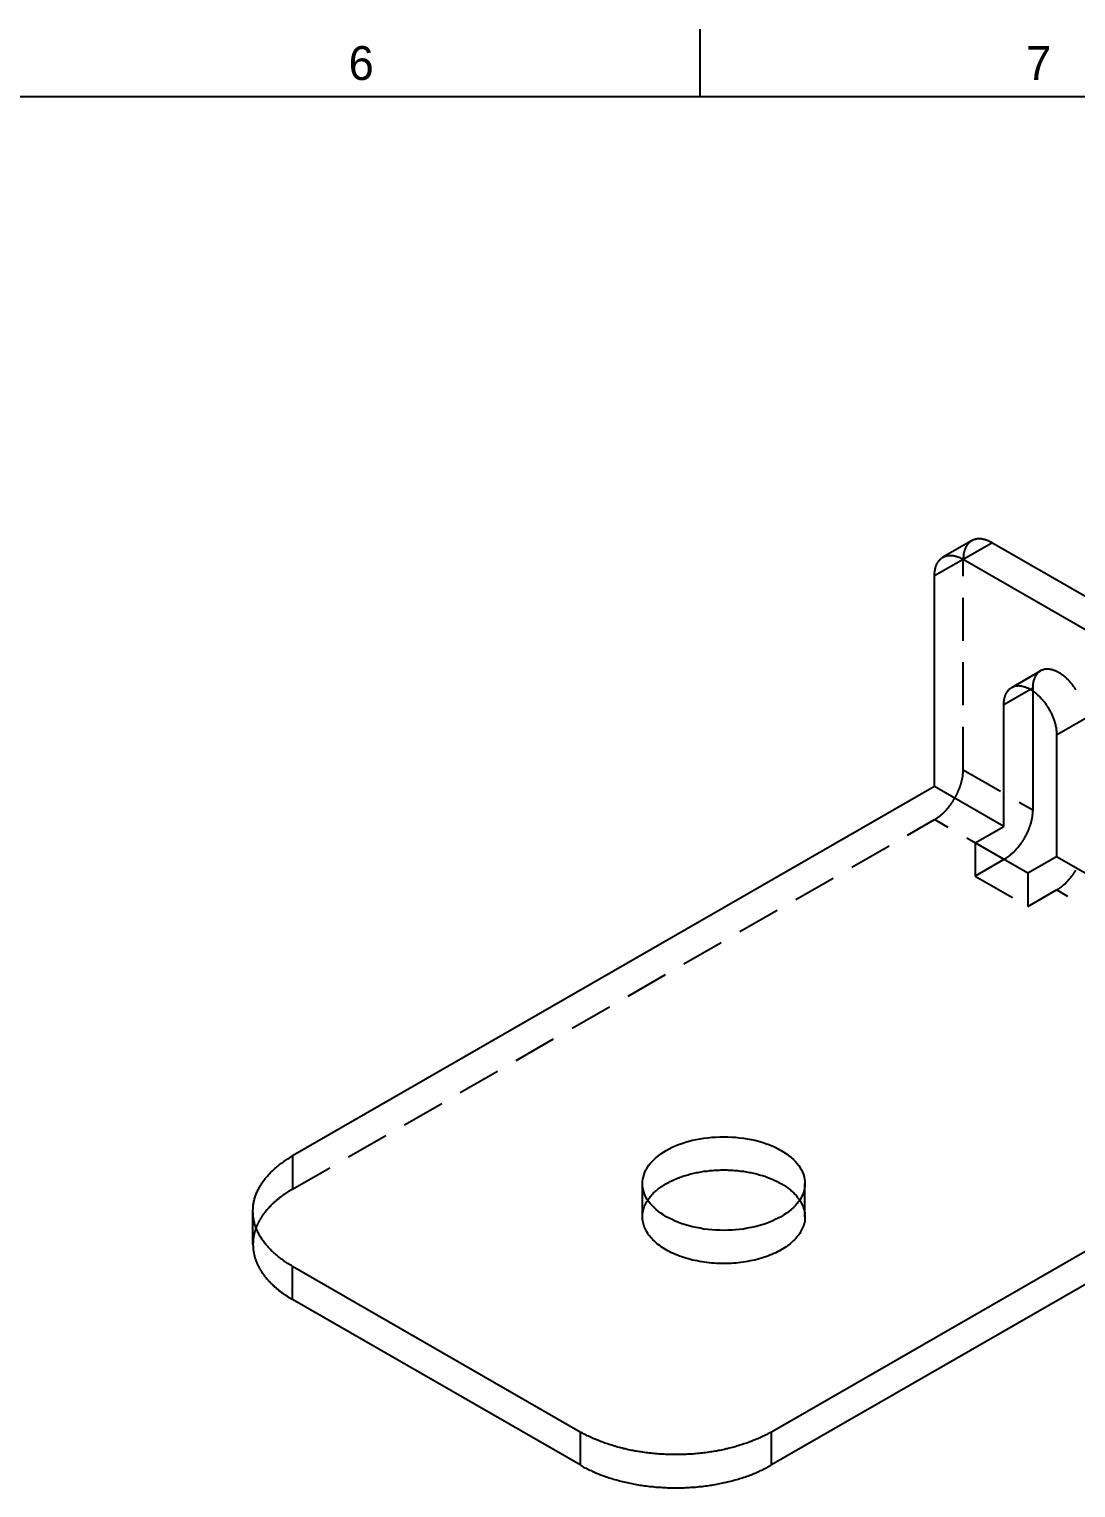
# Model space of a CAD drawing. Extents: x 0 to 420, y 0 to 297.
# Drawn here: x 265.5 to 342.8, y 184.3 to 292 of the extents above; entities that cross this region are included whole.
import ezdxf
from ezdxf.enums import TextEntityAlignment as Align

# ---------------------------------------------------------------- set-up
doc = ezdxf.new("R2010")
doc.units = 0
doc.linetypes.add('HIDDEN2', pattern=[4.7625, 3.175, -1.5875])
doc.layers.get('0').update_dxf_attribs({"linetype": 'CONTINUOUS'})
for name, color, linetype in [('BORDER', 7, 'CONTINUOUS'), ('TITLEBLOCK', 7, 'CONTINUOUS'), ('可視', 7, 'CONTINUOUS'), ('狭い可視', 7, 'CONTINUOUS'), ('狭い隠線', 7, 'HIDDEN2'), ('隠線処理', 7, 'HIDDEN2')]:
    doc.layers.add(name, color=color, linetype=linetype)
doc.styles.add('FUSIONTITLE', font='txt')

# ---------------------------------------------------------------- blocks, each defined once
blk = doc.blocks.new('CUSTOMOBJECTSINVIEWPORT9_0')
at = {"layer": '可視', "extrusion": (-0.707107, -0.407196, 0.578093)}
for p, q in [((335.07, 254.24), (332.95, 253.02)), ((367.68, 236.17), (336.57, 254.09)), ((334.45, 252.87), (365.56, 234.95)), ((332.33, 236.1), (332.33, 251.64)), ((339.58, 243.16), (339.58, 234.37)), ((337.46, 233.15), (337.46, 242.14)), ((341.34, 239.91), (341.34, 230.91)), ((332.33, 236.1), (284.95, 208.82)), ((337.46, 233.15), (332.33, 236.1)), ((335.33, 231.93), (337.46, 233.15)), ((339.22, 229.69), (335.33, 231.93)), ((341.34, 230.91), (339.22, 229.69)), ((358.67, 220.94), (341.34, 230.91)), ((320.31, 188.46), (367.68, 215.74)), ((367.68, 213.29), (320.31, 186.01)), ((282.02, 202.3), (282.02, 204.75)), ((284.95, 200.68), (306.17, 188.46)), ((306.17, 186.01), (284.95, 198.22))]:
    blk.add_line(p, q, dxfattribs=at)
at = {"layer": '可視'}
for points in [[(336.57, 254.09, 0), (336.56, 254.1, 0), (336.55, 254.1, 0), (336.53, 254.11, 0), (336.52, 254.12, 0), (336.51, 254.13, 0), (336.49, 254.13, 0), (336.48, 254.14, 0), (336.47, 254.15, 0), (336.45, 254.15, 0), (336.44, 254.16, 0), (336.43, 254.17, 0), (336.42, 254.17, 0), (336.4, 254.18, 0), (336.39, 254.19, 0), (336.38, 254.19, 0), (336.36, 254.2, 0), (336.35, 254.2, 0), (336.34, 254.21, 0), (336.32, 254.22, 0), (336.31, 254.22, 0), (336.3, 254.23, 0), (336.29, 254.23, 0), (336.27, 254.24, 0), (336.26, 254.24, 0), (336.25, 254.25, 0), (336.24, 254.25, 0), (336.22, 254.26, 0), (336.21, 254.26, 0), (336.2, 254.27, 0), (336.18, 254.27, 0), (336.17, 254.28, 0), (336.16, 254.28, 0), (336.15, 254.28, 0), (336.13, 254.29, 0), (336.12, 254.29, 0), (336.11, 254.3, 0), (336.1, 254.3, 0), (336.08, 254.31, 0), (336.07, 254.31, 0), (336.06, 254.31, 0), (336.05, 254.32, 0), (336.03, 254.32, 0), (336.02, 254.32, 0), (336.01, 254.33, 0), (336, 254.33, 0), (335.98, 254.33, 0), (335.97, 254.34, 0), (335.96, 254.34, 0), (335.94, 254.34, 0), (335.93, 254.34, 0), (335.92, 254.35, 0), (335.91, 254.35, 0), (335.89, 254.35, 0), (335.88, 254.35, 0), (335.87, 254.36, 0), (335.86, 254.36, 0), (335.85, 254.36, 0), (335.83, 254.36, 0), (335.82, 254.36, 0), (335.81, 254.37, 0), (335.8, 254.37, 0), (335.79, 254.37, 0), (335.77, 254.37, 0), (335.76, 254.37, 0), (335.75, 254.37, 0), (335.74, 254.37, 0), (335.73, 254.37, 0), (335.71, 254.37, 0), (335.7, 254.38, 0), (335.69, 254.38, 0), (335.68, 254.38, 0), (335.67, 254.38, 0), (335.65, 254.38, 0), (335.64, 254.38, 0), (335.63, 254.38, 0), (335.62, 254.38, 0), (335.61, 254.38, 0), (335.6, 254.38, 0), (335.58, 254.38, 0), (335.57, 254.38, 0), (335.56, 254.38, 0), (335.55, 254.38, 0), (335.54, 254.37, 0), (335.53, 254.37, 0), (335.52, 254.37, 0), (335.51, 254.37, 0), (335.5, 254.37, 0), (335.48, 254.37, 0), (335.47, 254.37, 0), (335.46, 254.37, 0), (335.45, 254.37, 0), (335.44, 254.36, 0), (335.43, 254.36, 0), (335.42, 254.36, 0), (335.41, 254.36, 0), (335.4, 254.36, 0), (335.38, 254.35, 0), (335.37, 254.35, 0), (335.36, 254.35, 0), (335.35, 254.35, 0), (335.34, 254.34, 0), (335.33, 254.34, 0), (335.32, 254.34, 0), (335.31, 254.34, 0), (335.3, 254.33, 0), (335.29, 254.33, 0), (335.28, 254.33, 0), (335.27, 254.32, 0), (335.26, 254.32, 0), (335.25, 254.32, 0), (335.24, 254.31, 0), (335.23, 254.31, 0), (335.22, 254.31, 0), (335.21, 254.3, 0), (335.2, 254.3, 0), (335.19, 254.29, 0), (335.18, 254.29, 0), (335.17, 254.28, 0), (335.16, 254.28, 0), (335.15, 254.28, 0), (335.14, 254.27, 0), (335.13, 254.27, 0), (335.12, 254.26, 0), (335.11, 254.26, 0), (335.1, 254.25, 0), (335.09, 254.25, 0), (335.08, 254.24, 0), (335.07, 254.24, 0)], [(332.33, 251.64, 0), (332.33, 251.67, 0), (332.33, 251.7, 0), (332.33, 251.73, 0), (332.33, 251.76, 0), (332.33, 251.78, 0), (332.33, 251.81, 0), (332.34, 251.84, 0), (332.34, 251.87, 0), (332.34, 251.9, 0), (332.35, 251.93, 0), (332.35, 251.96, 0), (332.35, 251.98, 0), (332.36, 252.01, 0), (332.36, 252.04, 0), (332.37, 252.06, 0), (332.37, 252.09, 0), (332.38, 252.12, 0), (332.38, 252.15, 0), (332.39, 252.17, 0), (332.39, 252.2, 0), (332.4, 252.22, 0), (332.41, 252.25, 0), (332.41, 252.27, 0), (332.42, 252.3, 0), (332.43, 252.32, 0), (332.44, 252.34, 0), (332.44, 252.37, 0), (332.45, 252.39, 0), (332.46, 252.41, 0), (332.47, 252.44, 0), (332.48, 252.46, 0), (332.49, 252.48, 0), (332.5, 252.5, 0), (332.51, 252.53, 0), (332.52, 252.55, 0), (332.53, 252.57, 0), (332.54, 252.59, 0), (332.56, 252.61, 0), (332.57, 252.63, 0), (332.58, 252.65, 0), (332.59, 252.67, 0), (332.61, 252.69, 0), (332.62, 252.71, 0), (332.63, 252.72, 0), (332.64, 252.74, 0), (332.66, 252.76, 0), (332.67, 252.78, 0), (332.69, 252.79, 0), (332.7, 252.81, 0), (332.72, 252.83, 0), (332.73, 252.84, 0), (332.75, 252.86, 0), (332.76, 252.87, 0), (332.78, 252.89, 0), (332.79, 252.9, 0), (332.81, 252.92, 0), (332.83, 252.93, 0), (332.84, 252.94, 0), (332.86, 252.96, 0), (332.88, 252.97, 0), (332.9, 252.98, 0), (332.91, 252.99, 0), (332.93, 253, 0), (332.95, 253.01, 0), (332.97, 253.02, 0), (332.99, 253.03, 0), (333.01, 253.04, 0), (333.03, 253.05, 0), (333.05, 253.06, 0), (333.06, 253.07, 0), (333.08, 253.08, 0), (333.11, 253.09, 0), (333.12, 253.09, 0), (333.14, 253.1, 0), (333.17, 253.11, 0), (333.19, 253.11, 0), (333.21, 253.12, 0), (333.23, 253.12, 0), (333.25, 253.13, 0), (333.27, 253.13, 0), (333.29, 253.14, 0), (333.31, 253.14, 0), (333.34, 253.14, 0), (333.36, 253.15, 0), (333.38, 253.15, 0), (333.4, 253.15, 0), (333.43, 253.15, 0), (333.45, 253.15, 0), (333.47, 253.16, 0), (333.5, 253.16, 0), (333.52, 253.16, 0), (333.54, 253.16, 0), (333.57, 253.15, 0), (333.59, 253.15, 0), (333.61, 253.15, 0), (333.64, 253.15, 0), (333.66, 253.15, 0), (333.69, 253.14, 0), (333.71, 253.14, 0), (333.74, 253.14, 0), (333.76, 253.13, 0), (333.79, 253.13, 0), (333.81, 253.12, 0), (333.83, 253.12, 0), (333.86, 253.11, 0), (333.88, 253.1, 0), (333.91, 253.1, 0), (333.94, 253.09, 0), (333.96, 253.08, 0), (333.99, 253.08, 0), (334.01, 253.07, 0), (334.04, 253.06, 0), (334.06, 253.05, 0), (334.09, 253.04, 0), (334.11, 253.03, 0), (334.14, 253.02, 0), (334.17, 253.01, 0), (334.19, 253, 0), (334.22, 252.99, 0), (334.24, 252.98, 0), (334.27, 252.96, 0), (334.29, 252.95, 0), (334.32, 252.94, 0), (334.35, 252.93, 0), (334.37, 252.91, 0), (334.4, 252.9, 0), (334.42, 252.88, 0), (334.45, 252.87, 0)], [(337.45, 242.15, 0), (337.46, 242.2, 0), (337.46, 242.25, 0), (337.46, 242.31, 0), (337.46, 242.36, 0), (337.47, 242.41, 0), (337.48, 242.46, 0), (337.48, 242.51, 0), (337.49, 242.56, 0), (337.5, 242.61, 0), (337.51, 242.66, 0), (337.53, 242.7, 0), (337.54, 242.75, 0), (337.55, 242.79, 0), (337.57, 242.84, 0), (337.59, 242.88, 0), (337.6, 242.92, 0), (337.62, 242.96, 0), (337.64, 243, 0), (337.66, 243.04, 0), (337.69, 243.07, 0), (337.71, 243.11, 0), (337.73, 243.14, 0), (337.76, 243.17, 0), (337.78, 243.21, 0), (337.81, 243.24, 0), (337.84, 243.26, 0), (337.87, 243.29, 0), (337.9, 243.32, 0), (337.93, 243.34, 0), (337.96, 243.36, 0), (337.99, 243.39, 0), (338.02, 243.41, 0), (338.06, 243.43, 0), (338.09, 243.44, 0), (338.13, 243.46, 0), (338.17, 243.47, 0), (338.2, 243.49, 0), (338.24, 243.5, 0), (338.28, 243.51, 0), (338.32, 243.52, 0), (338.36, 243.52, 0), (338.4, 243.53, 0), (338.44, 243.53, 0), (338.48, 243.53, 0), (338.53, 243.54, 0), (338.57, 243.54, 0), (338.61, 243.53, 0), (338.66, 243.53, 0), (338.7, 243.53, 0), (338.75, 243.52, 0), (338.79, 243.51, 0), (338.84, 243.5, 0), (338.88, 243.49, 0), (338.93, 243.48, 0), (338.97, 243.46, 0), (339.02, 243.45, 0), (339.07, 243.43, 0), (339.12, 243.41, 0), (339.16, 243.39, 0), (339.21, 243.37, 0), (339.26, 243.35, 0), (339.31, 243.32, 0), (339.35, 243.3, 0), (339.4, 243.27, 0), (339.45, 243.25, 0), (339.5, 243.22, 0), (339.54, 243.19, 0), (339.59, 243.15, 0), (339.64, 243.12, 0), (339.69, 243.08, 0), (339.73, 243.05, 0), (339.78, 243.01, 0), (339.83, 242.97, 0), (339.87, 242.93, 0), (339.92, 242.89, 0), (339.96, 242.85, 0), (340.01, 242.81, 0), (340.06, 242.76, 0), (340.1, 242.72, 0), (340.14, 242.67, 0), (340.19, 242.63, 0), (340.23, 242.58, 0), (340.27, 242.53, 0), (340.32, 242.48, 0), (340.36, 242.43, 0), (340.4, 242.38, 0), (340.44, 242.32, 0), (340.48, 242.27, 0), (340.52, 242.22, 0), (340.56, 242.16, 0), (340.6, 242.11, 0), (340.63, 242.05, 0), (340.67, 242, 0), (340.71, 241.94, 0), (340.74, 241.88, 0), (340.77, 241.82, 0), (340.81, 241.76, 0), (340.84, 241.71, 0), (340.87, 241.65, 0), (340.9, 241.59, 0), (340.93, 241.53, 0), (340.96, 241.47, 0), (340.99, 241.4, 0), (341.02, 241.34, 0), (341.04, 241.28, 0), (341.07, 241.22, 0), (341.09, 241.16, 0), (341.12, 241.1, 0), (341.14, 241.03, 0), (341.16, 240.97, 0), (341.18, 240.91, 0), (341.2, 240.85, 0), (341.21, 240.79, 0), (341.23, 240.73, 0), (341.25, 240.67, 0), (341.26, 240.61, 0), (341.27, 240.54, 0), (341.29, 240.49, 0), (341.3, 240.43, 0), (341.31, 240.37, 0), (341.32, 240.31, 0), (341.32, 240.25, 0), (341.33, 240.19, 0), (341.33, 240.13, 0), (341.34, 240.07, 0), (341.34, 240.02, 0), (341.34, 239.96, 0), (341.35, 239.91, 0)], [(339.58, 234.37, 0), (339.58, 234.34, 0), (339.58, 234.31, 0), (339.57, 234.28, 0), (339.57, 234.25, 0), (339.57, 234.22, 0), (339.57, 234.19, 0), (339.57, 234.16, 0), (339.57, 234.13, 0), (339.56, 234.1, 0), (339.56, 234.06, 0), (339.56, 234.03, 0), (339.55, 234, 0), (339.55, 233.97, 0), (339.55, 233.94, 0), (339.54, 233.91, 0), (339.54, 233.87, 0), (339.53, 233.84, 0), (339.52, 233.81, 0), (339.52, 233.78, 0), (339.51, 233.74, 0), (339.51, 233.71, 0), (339.5, 233.68, 0), (339.49, 233.64, 0), (339.49, 233.61, 0), (339.48, 233.58, 0), (339.47, 233.54, 0), (339.46, 233.51, 0), (339.45, 233.48, 0), (339.44, 233.44, 0), (339.44, 233.41, 0), (339.43, 233.38, 0), (339.42, 233.34, 0), (339.41, 233.31, 0), (339.4, 233.28, 0), (339.38, 233.24, 0), (339.37, 233.21, 0), (339.36, 233.18, 0), (339.35, 233.14, 0), (339.34, 233.11, 0), (339.33, 233.08, 0), (339.31, 233.04, 0), (339.3, 233.01, 0), (339.29, 232.98, 0), (339.28, 232.94, 0), (339.26, 232.91, 0), (339.25, 232.88, 0), (339.24, 232.84, 0), (339.22, 232.81, 0), (339.21, 232.78, 0), (339.19, 232.74, 0), (339.18, 232.71, 0), (339.16, 232.68, 0), (339.15, 232.64, 0), (339.13, 232.61, 0), (339.11, 232.58, 0), (339.1, 232.54, 0), (339.08, 232.51, 0), (339.06, 232.48, 0), (339.05, 232.45, 0), (339.03, 232.41, 0), (339.01, 232.38, 0), (339, 232.35, 0), (338.98, 232.32, 0), (338.96, 232.29, 0), (338.94, 232.25, 0), (338.92, 232.22, 0), (338.9, 232.19, 0), (338.88, 232.16, 0), (338.86, 232.13, 0), (338.84, 232.1, 0), (338.82, 232.07, 0), (338.81, 232.04, 0), (338.79, 232.01, 0), (338.76, 231.97, 0), (338.74, 231.94, 0), (338.72, 231.91, 0), (338.7, 231.88, 0), (338.68, 231.85, 0), (338.66, 231.83, 0), (338.64, 231.8, 0), (338.62, 231.77, 0), (338.6, 231.74, 0), (338.57, 231.71, 0), (338.55, 231.68, 0), (338.53, 231.65, 0), (338.51, 231.63, 0), (338.48, 231.6, 0), (338.46, 231.57, 0), (338.44, 231.54, 0), (338.41, 231.52, 0), (338.39, 231.49, 0), (338.37, 231.46, 0), (338.34, 231.44, 0), (338.32, 231.41, 0), (338.3, 231.38, 0), (338.27, 231.36, 0), (338.25, 231.33, 0), (338.23, 231.31, 0), (338.2, 231.28, 0), (338.18, 231.26, 0), (338.15, 231.24, 0), (338.13, 231.21, 0), (338.1, 231.19, 0), (338.08, 231.16, 0), (338.05, 231.14, 0), (338.03, 231.12, 0), (338, 231.1, 0), (337.98, 231.07, 0), (337.95, 231.05, 0), (337.93, 231.03, 0), (337.9, 231.01, 0), (337.88, 230.99, 0), (337.85, 230.97, 0), (337.82, 230.95, 0), (337.8, 230.93, 0), (337.77, 230.91, 0), (337.75, 230.89, 0), (337.72, 230.87, 0), (337.7, 230.85, 0), (337.67, 230.84, 0), (337.64, 230.82, 0), (337.62, 230.8, 0), (337.59, 230.78, 0), (337.57, 230.77, 0), (337.54, 230.75, 0), (337.52, 230.74, 0), (337.49, 230.72, 0), (337.46, 230.7, 0)], [(321.01, 204.34, 0), (320.8, 204.23, 0), (320.58, 204.12, 0), (320.35, 204.01, 0), (320.11, 203.91, 0), (319.86, 203.82, 0), (319.6, 203.74, 0), (319.34, 203.66, 0), (319.07, 203.59, 0), (318.79, 203.53, 0), (318.51, 203.48, 0), (318.23, 203.43, 0), (317.94, 203.4, 0), (317.65, 203.37, 0), (317.36, 203.35, 0), (317.07, 203.34, 0), (316.77, 203.33, 0), (316.48, 203.34, 0), (316.18, 203.35, 0), (315.89, 203.37, 0), (315.6, 203.4, 0), (315.31, 203.43, 0), (315.03, 203.48, 0), (314.75, 203.53, 0), (314.48, 203.59, 0), (314.21, 203.66, 0), (313.94, 203.74, 0), (313.69, 203.82, 0), (313.44, 203.91, 0), (313.2, 204.01, 0), (312.97, 204.12, 0), (312.74, 204.23, 0), (312.53, 204.34, 0), (312.33, 204.47, 0), (312.13, 204.59, 0), (311.95, 204.73, 0), (311.78, 204.87, 0), (311.63, 205.01, 0), (311.48, 205.16, 0), (311.35, 205.31, 0), (311.23, 205.46, 0), (311.12, 205.62, 0), (311.03, 205.78, 0), (310.95, 205.95, 0), (310.89, 206.11, 0), (310.84, 206.28, 0), (310.8, 206.45, 0), (310.78, 206.62, 0), (310.77, 206.79, 0), (310.78, 206.96, 0), (310.8, 207.12, 0), (310.84, 207.29, 0), (310.89, 207.46, 0), (310.95, 207.62, 0), (311.03, 207.79, 0), (311.12, 207.95, 0), (311.23, 208.11, 0), (311.35, 208.26, 0), (311.48, 208.41, 0), (311.63, 208.56, 0), (311.78, 208.71, 0), (311.95, 208.84, 0), (312.13, 208.98, 0), (312.33, 209.11, 0), (312.53, 209.23, 0), (312.74, 209.35, 0), (312.97, 209.46, 0), (313.2, 209.56, 0), (313.44, 209.66, 0), (313.69, 209.75, 0), (313.94, 209.83, 0), (314.21, 209.91, 0), (314.48, 209.98, 0), (314.75, 210.04, 0), (315.03, 210.09, 0), (315.31, 210.14, 0), (315.6, 210.17, 0), (315.89, 210.2, 0), (316.18, 210.22, 0), (316.48, 210.24, 0), (316.77, 210.24, 0), (317.07, 210.24, 0), (317.36, 210.22, 0), (317.65, 210.2, 0), (317.94, 210.17, 0), (318.23, 210.14, 0), (318.51, 210.09, 0), (318.79, 210.04, 0), (319.07, 209.98, 0), (319.34, 209.91, 0), (319.6, 209.83, 0), (319.86, 209.75, 0), (320.11, 209.66, 0), (320.35, 209.56, 0), (320.58, 209.46, 0), (320.8, 209.35, 0), (321.01, 209.23, 0), (321.22, 209.11, 0), (321.41, 208.98, 0), (321.59, 208.84, 0), (321.76, 208.71, 0), (321.92, 208.56, 0), (322.06, 208.41, 0), (322.2, 208.26, 0), (322.32, 208.11, 0), (322.42, 207.95, 0), (322.51, 207.79, 0), (322.59, 207.62, 0), (322.66, 207.46, 0), (322.71, 207.29, 0), (322.74, 207.12, 0), (322.76, 206.96, 0), (322.77, 206.79, 0), (322.76, 206.62, 0), (322.74, 206.45, 0), (322.71, 206.28, 0), (322.66, 206.11, 0), (322.59, 205.95, 0), (322.51, 205.78, 0), (322.42, 205.62, 0), (322.32, 205.46, 0), (322.2, 205.31, 0), (322.06, 205.16, 0), (321.92, 205.01, 0), (321.76, 204.87, 0), (321.59, 204.73, 0), (321.41, 204.59, 0), (321.22, 204.47, 0), (321.01, 204.34, 0)], [(284.95, 200.68, 0), (284.87, 200.73, 0), (284.78, 200.78, 0), (284.7, 200.83, 0), (284.61, 200.88, 0), (284.53, 200.94, 0), (284.45, 200.99, 0), (284.37, 201.04, 0), (284.29, 201.1, 0), (284.22, 201.15, 0), (284.14, 201.21, 0), (284.06, 201.26, 0), (283.99, 201.32, 0), (283.92, 201.38, 0), (283.85, 201.43, 0), (283.78, 201.49, 0), (283.71, 201.55, 0), (283.64, 201.61, 0), (283.57, 201.67, 0), (283.51, 201.73, 0), (283.45, 201.79, 0), (283.38, 201.85, 0), (283.32, 201.91, 0), (283.26, 201.97, 0), (283.2, 202.03, 0), (283.15, 202.1, 0), (283.09, 202.16, 0), (283.04, 202.22, 0), (282.98, 202.29, 0), (282.93, 202.35, 0), (282.88, 202.42, 0), (282.83, 202.48, 0), (282.79, 202.55, 0), (282.74, 202.61, 0), (282.69, 202.68, 0), (282.65, 202.74, 0), (282.61, 202.81, 0), (282.57, 202.88, 0), (282.53, 202.94, 0), (282.49, 203.01, 0), (282.45, 203.08, 0), (282.42, 203.15, 0), (282.39, 203.21, 0), (282.35, 203.28, 0), (282.32, 203.35, 0), (282.29, 203.42, 0), (282.27, 203.49, 0), (282.24, 203.56, 0), (282.22, 203.63, 0), (282.19, 203.7, 0), (282.17, 203.76, 0), (282.15, 203.84, 0), (282.13, 203.91, 0), (282.12, 203.97, 0), (282.1, 204.04, 0), (282.08, 204.12, 0), (282.07, 204.19, 0), (282.06, 204.26, 0), (282.05, 204.33, 0), (282.04, 204.4, 0), (282.04, 204.47, 0), (282.03, 204.54, 0), (282.03, 204.61, 0), (282.02, 204.68, 0), (282.02, 204.75, 0), (282.02, 204.82, 0), (282.03, 204.89, 0), (282.03, 204.96, 0), (282.04, 205.03, 0), (282.04, 205.1, 0), (282.05, 205.17, 0), (282.06, 205.24, 0), (282.07, 205.31, 0), (282.08, 205.38, 0), (282.1, 205.46, 0), (282.12, 205.53, 0), (282.13, 205.59, 0), (282.15, 205.66, 0), (282.17, 205.73, 0), (282.19, 205.8, 0), (282.22, 205.87, 0), (282.24, 205.94, 0), (282.27, 206.01, 0), (282.29, 206.08, 0), (282.32, 206.15, 0), (282.35, 206.22, 0), (282.39, 206.29, 0), (282.42, 206.35, 0), (282.45, 206.42, 0), (282.49, 206.49, 0), (282.53, 206.56, 0), (282.57, 206.62, 0), (282.61, 206.69, 0), (282.65, 206.76, 0), (282.69, 206.82, 0), (282.74, 206.89, 0), (282.79, 206.95, 0), (282.83, 207.02, 0), (282.88, 207.08, 0), (282.93, 207.15, 0), (282.98, 207.21, 0), (283.04, 207.28, 0), (283.09, 207.34, 0), (283.15, 207.4, 0), (283.2, 207.46, 0), (283.26, 207.53, 0), (283.32, 207.59, 0), (283.38, 207.65, 0), (283.45, 207.71, 0), (283.51, 207.77, 0), (283.57, 207.83, 0), (283.64, 207.89, 0), (283.71, 207.95, 0), (283.78, 208.01, 0), (283.85, 208.07, 0), (283.92, 208.12, 0), (283.99, 208.18, 0), (284.06, 208.24, 0), (284.14, 208.29, 0), (284.22, 208.35, 0), (284.29, 208.4, 0), (284.37, 208.46, 0), (284.45, 208.51, 0), (284.53, 208.56, 0), (284.61, 208.62, 0), (284.7, 208.67, 0), (284.78, 208.72, 0), (284.87, 208.77, 0), (284.95, 208.82, 0)], [(311.16, 205.56, 0), (311.2, 205.62, 0), (311.25, 205.68, 0), (311.29, 205.74, 0), (311.34, 205.8, 0), (311.39, 205.86, 0), (311.44, 205.92, 0), (311.49, 205.97, 0), (311.55, 206.03, 0), (311.6, 206.09, 0), (311.66, 206.14, 0), (311.72, 206.2, 0), (311.79, 206.25, 0), (311.85, 206.31, 0), (311.91, 206.36, 0), (311.98, 206.41, 0), (312.05, 206.47, 0), (312.12, 206.52, 0), (312.19, 206.57, 0), (312.27, 206.62, 0), (312.34, 206.66, 0), (312.42, 206.71, 0), (312.5, 206.76, 0), (312.58, 206.8, 0), (312.66, 206.85, 0), (312.74, 206.89, 0), (312.83, 206.94, 0), (312.92, 206.98, 0), (313, 207.02, 0), (313.09, 207.06, 0), (313.18, 207.1, 0), (313.27, 207.14, 0), (313.37, 207.18, 0), (313.46, 207.21, 0), (313.55, 207.25, 0), (313.65, 207.28, 0), (313.75, 207.32, 0), (313.85, 207.35, 0), (313.94, 207.38, 0), (314.05, 207.41, 0), (314.15, 207.44, 0), (314.25, 207.47, 0), (314.35, 207.5, 0), (314.46, 207.52, 0), (314.56, 207.54, 0), (314.67, 207.57, 0), (314.77, 207.59, 0), (314.88, 207.61, 0), (314.99, 207.63, 0), (315.1, 207.65, 0), (315.21, 207.67, 0), (315.31, 207.69, 0), (315.43, 207.7, 0), (315.54, 207.71, 0), (315.65, 207.73, 0), (315.76, 207.74, 0), (315.87, 207.75, 0), (315.98, 207.76, 0), (316.1, 207.77, 0), (316.21, 207.77, 0), (316.32, 207.78, 0), (316.43, 207.78, 0), (316.55, 207.79, 0), (316.66, 207.79, 0), (316.77, 207.79, 0), (316.89, 207.79, 0), (317, 207.79, 0), (317.11, 207.78, 0), (317.23, 207.78, 0), (317.34, 207.77, 0), (317.45, 207.77, 0), (317.56, 207.76, 0), (317.68, 207.75, 0), (317.79, 207.74, 0), (317.9, 207.73, 0), (318.01, 207.71, 0), (318.12, 207.7, 0), (318.23, 207.69, 0), (318.34, 207.67, 0), (318.45, 207.65, 0), (318.56, 207.63, 0), (318.67, 207.61, 0), (318.77, 207.59, 0), (318.88, 207.57, 0), (318.98, 207.54, 0), (319.09, 207.52, 0), (319.19, 207.5, 0), (319.3, 207.47, 0), (319.4, 207.44, 0), (319.5, 207.41, 0), (319.6, 207.38, 0), (319.7, 207.35, 0), (319.8, 207.32, 0), (319.89, 207.28, 0), (319.99, 207.25, 0), (320.09, 207.21, 0), (320.18, 207.18, 0), (320.27, 207.14, 0), (320.36, 207.1, 0), (320.45, 207.06, 0), (320.54, 207.02, 0), (320.63, 206.98, 0), (320.72, 206.94, 0), (320.8, 206.89, 0), (320.88, 206.85, 0), (320.97, 206.8, 0), (321.05, 206.76, 0), (321.12, 206.71, 0), (321.2, 206.66, 0), (321.28, 206.62, 0), (321.35, 206.57, 0), (321.42, 206.52, 0), (321.5, 206.47, 0), (321.56, 206.41, 0), (321.63, 206.36, 0), (321.7, 206.31, 0), (321.76, 206.25, 0), (321.82, 206.2, 0), (321.88, 206.14, 0), (321.94, 206.09, 0), (322, 206.03, 0), (322.05, 205.97, 0), (322.11, 205.92, 0), (322.16, 205.86, 0), (322.2, 205.8, 0), (322.25, 205.74, 0), (322.3, 205.68, 0), (322.34, 205.62, 0), (322.38, 205.56, 0)], [(282.02, 202.3, 0), (282.02, 202.26, 0), (282.02, 202.23, 0), (282.03, 202.19, 0), (282.03, 202.16, 0), (282.03, 202.12, 0), (282.03, 202.09, 0), (282.03, 202.05, 0), (282.04, 202.01, 0), (282.04, 201.98, 0), (282.04, 201.94, 0), (282.05, 201.91, 0), (282.05, 201.87, 0), (282.06, 201.84, 0), (282.06, 201.8, 0), (282.07, 201.77, 0), (282.07, 201.73, 0), (282.08, 201.7, 0), (282.08, 201.66, 0), (282.09, 201.63, 0), (282.1, 201.59, 0), (282.11, 201.56, 0), (282.12, 201.52, 0), (282.12, 201.49, 0), (282.13, 201.45, 0), (282.14, 201.42, 0), (282.15, 201.38, 0), (282.16, 201.35, 0), (282.17, 201.31, 0), (282.18, 201.28, 0), (282.19, 201.24, 0), (282.2, 201.21, 0), (282.22, 201.17, 0), (282.23, 201.14, 0), (282.24, 201.1, 0), (282.25, 201.07, 0), (282.27, 201.03, 0), (282.28, 201, 0), (282.29, 200.97, 0), (282.31, 200.93, 0), (282.32, 200.9, 0), (282.34, 200.86, 0), (282.35, 200.83, 0), (282.37, 200.79, 0), (282.39, 200.76, 0), (282.4, 200.73, 0), (282.42, 200.69, 0), (282.44, 200.66, 0), (282.45, 200.62, 0), (282.47, 200.59, 0), (282.49, 200.56, 0), (282.51, 200.52, 0), (282.53, 200.49, 0), (282.55, 200.46, 0), (282.57, 200.42, 0), (282.59, 200.39, 0), (282.61, 200.36, 0), (282.63, 200.32, 0), (282.65, 200.29, 0), (282.67, 200.26, 0), (282.69, 200.22, 0), (282.72, 200.19, 0), (282.74, 200.16, 0), (282.76, 200.13, 0), (282.79, 200.09, 0), (282.81, 200.06, 0), (282.83, 200.03, 0), (282.86, 200, 0), (282.88, 199.96, 0), (282.91, 199.93, 0), (282.93, 199.9, 0), (282.96, 199.87, 0), (282.98, 199.84, 0), (283.01, 199.8, 0), (283.04, 199.77, 0), (283.06, 199.74, 0), (283.09, 199.71, 0), (283.12, 199.68, 0), (283.15, 199.65, 0), (283.18, 199.61, 0), (283.2, 199.58, 0), (283.23, 199.55, 0), (283.26, 199.52, 0), (283.29, 199.49, 0), (283.32, 199.46, 0), (283.35, 199.43, 0), (283.38, 199.4, 0), (283.42, 199.37, 0), (283.45, 199.34, 0), (283.48, 199.31, 0), (283.51, 199.28, 0), (283.54, 199.25, 0), (283.57, 199.22, 0), (283.61, 199.19, 0), (283.64, 199.16, 0), (283.68, 199.13, 0), (283.71, 199.1, 0), (283.74, 199.07, 0), (283.78, 199.04, 0), (283.81, 199.01, 0), (283.85, 198.98, 0), (283.88, 198.95, 0), (283.92, 198.92, 0), (283.95, 198.9, 0), (283.99, 198.87, 0), (284.03, 198.84, 0), (284.06, 198.81, 0), (284.1, 198.78, 0), (284.14, 198.75, 0), (284.18, 198.73, 0), (284.22, 198.7, 0), (284.25, 198.67, 0), (284.29, 198.64, 0), (284.33, 198.62, 0), (284.37, 198.59, 0), (284.41, 198.56, 0), (284.45, 198.54, 0), (284.49, 198.51, 0), (284.53, 198.48, 0), (284.57, 198.46, 0), (284.61, 198.43, 0), (284.66, 198.4, 0), (284.7, 198.38, 0), (284.74, 198.35, 0), (284.78, 198.33, 0), (284.82, 198.3, 0), (284.87, 198.28, 0), (284.91, 198.25, 0), (284.95, 198.22, 0)], [(320.31, 188.46, 0), (320.22, 188.41, 0), (320.13, 188.36, 0), (320.04, 188.31, 0), (319.95, 188.27, 0), (319.86, 188.22, 0), (319.77, 188.17, 0), (319.68, 188.13, 0), (319.58, 188.08, 0), (319.49, 188.04, 0), (319.39, 187.99, 0), (319.29, 187.95, 0), (319.19, 187.91, 0), (319.1, 187.87, 0), (319, 187.83, 0), (318.89, 187.78, 0), (318.79, 187.75, 0), (318.69, 187.71, 0), (318.59, 187.67, 0), (318.48, 187.63, 0), (318.38, 187.59, 0), (318.27, 187.56, 0), (318.17, 187.52, 0), (318.06, 187.49, 0), (317.95, 187.46, 0), (317.84, 187.42, 0), (317.73, 187.39, 0), (317.62, 187.36, 0), (317.51, 187.33, 0), (317.4, 187.3, 0), (317.29, 187.27, 0), (317.18, 187.24, 0), (317.06, 187.21, 0), (316.95, 187.19, 0), (316.84, 187.16, 0), (316.72, 187.14, 0), (316.61, 187.11, 0), (316.49, 187.09, 0), (316.37, 187.07, 0), (316.26, 187.04, 0), (316.14, 187.02, 0), (316.02, 187, 0), (315.9, 186.98, 0), (315.79, 186.97, 0), (315.67, 186.95, 0), (315.55, 186.93, 0), (315.43, 186.91, 0), (315.31, 186.9, 0), (315.19, 186.89, 0), (315.07, 186.87, 0), (314.95, 186.86, 0), (314.83, 186.85, 0), (314.7, 186.84, 0), (314.58, 186.83, 0), (314.46, 186.82, 0), (314.34, 186.81, 0), (314.22, 186.8, 0), (314.1, 186.8, 0), (313.97, 186.79, 0), (313.85, 186.79, 0), (313.73, 186.78, 0), (313.61, 186.78, 0), (313.48, 186.78, 0), (313.36, 186.78, 0), (313.24, 186.78, 0), (313.11, 186.78, 0), (312.99, 186.78, 0), (312.87, 186.78, 0), (312.75, 186.78, 0), (312.62, 186.79, 0), (312.5, 186.79, 0), (312.38, 186.8, 0), (312.26, 186.8, 0), (312.13, 186.81, 0), (312.01, 186.82, 0), (311.89, 186.83, 0), (311.77, 186.84, 0), (311.65, 186.85, 0), (311.53, 186.86, 0), (311.41, 186.87, 0), (311.29, 186.89, 0), (311.17, 186.9, 0), (311.05, 186.91, 0), (310.93, 186.93, 0), (310.81, 186.95, 0), (310.69, 186.97, 0), (310.57, 186.98, 0), (310.45, 187, 0), (310.33, 187.02, 0), (310.22, 187.04, 0), (310.1, 187.07, 0), (309.98, 187.09, 0), (309.87, 187.11, 0), (309.75, 187.14, 0), (309.64, 187.16, 0), (309.52, 187.19, 0), (309.41, 187.21, 0), (309.3, 187.24, 0), (309.19, 187.27, 0), (309.07, 187.3, 0), (308.96, 187.33, 0), (308.85, 187.36, 0), (308.74, 187.39, 0), (308.63, 187.42, 0), (308.52, 187.46, 0), (308.42, 187.49, 0), (308.31, 187.52, 0), (308.2, 187.56, 0), (308.1, 187.59, 0), (307.99, 187.63, 0), (307.89, 187.67, 0), (307.78, 187.71, 0), (307.68, 187.75, 0), (307.58, 187.78, 0), (307.48, 187.83, 0), (307.38, 187.87, 0), (307.28, 187.91, 0), (307.18, 187.95, 0), (307.08, 187.99, 0), (306.99, 188.04, 0), (306.89, 188.08, 0), (306.8, 188.13, 0), (306.7, 188.17, 0), (306.61, 188.22, 0), (306.52, 188.27, 0), (306.43, 188.31, 0), (306.34, 188.36, 0), (306.25, 188.41, 0), (306.17, 188.46, 0)], [(306.17, 186.01, 0), (306.25, 185.96, 0), (306.34, 185.91, 0), (306.43, 185.86, 0), (306.52, 185.81, 0), (306.61, 185.77, 0), (306.7, 185.72, 0), (306.8, 185.68, 0), (306.89, 185.63, 0), (306.99, 185.59, 0), (307.08, 185.54, 0), (307.18, 185.5, 0), (307.28, 185.46, 0), (307.38, 185.41, 0), (307.48, 185.37, 0), (307.58, 185.33, 0), (307.68, 185.29, 0), (307.78, 185.25, 0), (307.89, 185.22, 0), (307.99, 185.18, 0), (308.1, 185.14, 0), (308.2, 185.11, 0), (308.31, 185.07, 0), (308.42, 185.04, 0), (308.52, 185, 0), (308.63, 184.97, 0), (308.74, 184.94, 0), (308.85, 184.91, 0), (308.96, 184.88, 0), (309.07, 184.85, 0), (309.19, 184.82, 0), (309.3, 184.79, 0), (309.41, 184.76, 0), (309.52, 184.73, 0), (309.64, 184.71, 0), (309.75, 184.68, 0), (309.87, 184.66, 0), (309.98, 184.64, 0), (310.1, 184.61, 0), (310.22, 184.59, 0), (310.33, 184.57, 0), (310.45, 184.55, 0), (310.57, 184.53, 0), (310.69, 184.51, 0), (310.81, 184.5, 0), (310.93, 184.48, 0), (311.05, 184.46, 0), (311.17, 184.45, 0), (311.29, 184.43, 0), (311.41, 184.42, 0), (311.53, 184.41, 0), (311.65, 184.4, 0), (311.77, 184.38, 0), (311.89, 184.38, 0), (312.01, 184.37, 0), (312.13, 184.36, 0), (312.26, 184.35, 0), (312.38, 184.34, 0), (312.5, 184.34, 0), (312.62, 184.33, 0), (312.75, 184.33, 0), (312.87, 184.33, 0), (312.99, 184.32, 0), (313.11, 184.32, 0), (313.24, 184.32, 0), (313.36, 184.32, 0), (313.48, 184.32, 0), (313.61, 184.33, 0), (313.73, 184.33, 0), (313.85, 184.33, 0), (313.97, 184.34, 0), (314.1, 184.34, 0), (314.22, 184.35, 0), (314.34, 184.36, 0), (314.46, 184.37, 0), (314.58, 184.38, 0), (314.7, 184.38, 0), (314.83, 184.4, 0), (314.95, 184.41, 0), (315.07, 184.42, 0), (315.19, 184.43, 0), (315.31, 184.45, 0), (315.43, 184.46, 0), (315.55, 184.48, 0), (315.67, 184.5, 0), (315.79, 184.51, 0), (315.9, 184.53, 0), (316.02, 184.55, 0), (316.14, 184.57, 0), (316.26, 184.59, 0), (316.37, 184.61, 0), (316.49, 184.64, 0), (316.61, 184.66, 0), (316.72, 184.68, 0), (316.84, 184.71, 0), (316.95, 184.73, 0), (317.06, 184.76, 0), (317.18, 184.79, 0), (317.29, 184.82, 0), (317.4, 184.85, 0), (317.51, 184.88, 0), (317.62, 184.91, 0), (317.73, 184.94, 0), (317.84, 184.97, 0), (317.95, 185, 0), (318.06, 185.04, 0), (318.17, 185.07, 0), (318.27, 185.11, 0), (318.38, 185.14, 0), (318.48, 185.18, 0), (318.59, 185.22, 0), (318.69, 185.25, 0), (318.79, 185.29, 0), (318.89, 185.33, 0), (319, 185.37, 0), (319.1, 185.41, 0), (319.19, 185.46, 0), (319.29, 185.5, 0), (319.39, 185.54, 0), (319.49, 185.59, 0), (319.58, 185.63, 0), (319.68, 185.68, 0), (319.77, 185.72, 0), (319.86, 185.77, 0), (319.95, 185.81, 0), (320.04, 185.86, 0), (320.13, 185.91, 0), (320.22, 185.96, 0), (320.31, 186.01, 0)]]:
    blk.add_polyline3d(points, dxfattribs=at)
at = {"layer": '狭い可視', "extrusion": (-0.707107, -0.407196, 0.578093)}
for p, q in [((334.45, 252.87), (336.57, 254.09)), ((337.46, 242.14), (339.41, 243.27)), ((284.95, 198.22), (284.95, 200.68)), ((306.17, 188.46), (306.17, 186.01)), ((320.31, 186.01), (320.31, 188.46))]:
    blk.add_line(p, q, dxfattribs=at)
at = {"layer": '狭い隠線', "extrusion": (-0.707107, -0.407196, 0.578093)}
for p, q in [((334.45, 252.86), (332.33, 251.64)), ((339.41, 243.27), (339.58, 243.37)), ((341.34, 239.91), (343.47, 241.13)), ((334.45, 237.33), (339.58, 234.37)), ((337.46, 230.7), (332.33, 233.65)), ((358.67, 218.48), (341.34, 228.46)), ((284.95, 208.82), (284.95, 206.37))]:
    blk.add_line(p, q, dxfattribs=at)
at = {"layer": '隠線処理', "extrusion": (-0.707107, -0.407196, 0.578093)}
for p, q in [((334.45, 237.33), (334.45, 252.86)), ((338.03, 243.41), (340.15, 244.63)), ((339.58, 243.37), (339.58, 243.16)), ((284.95, 206.37), (332.33, 233.65)), ((335.33, 231.93), (335.33, 229.48)), ((337.46, 230.7), (335.33, 229.48)), ((335.33, 229.48), (339.22, 227.24)), ((339.22, 229.69), (339.22, 227.24)), ((339.22, 227.24), (341.34, 228.46)), ((310.77, 204.33), (310.77, 206.79)), ((322.77, 204.33), (322.77, 206.79))]:
    blk.add_line(p, q, dxfattribs=at)
at = {"layer": '隠線処理'}
for points in [[(335.07, 254.24, 0), (335.06, 254.23, 0), (335.06, 254.23, 0), (335.05, 254.22, 0), (335.04, 254.22, 0), (335.03, 254.21, 0), (335.02, 254.2, 0), (335.01, 254.2, 0), (335, 254.19, 0), (334.99, 254.19, 0), (334.99, 254.18, 0), (334.98, 254.17, 0), (334.97, 254.17, 0), (334.96, 254.16, 0), (334.95, 254.15, 0), (334.94, 254.15, 0), (334.93, 254.14, 0), (334.93, 254.13, 0), (334.92, 254.12, 0), (334.91, 254.12, 0), (334.9, 254.11, 0), (334.89, 254.1, 0), (334.88, 254.1, 0), (334.88, 254.09, 0), (334.87, 254.08, 0), (334.86, 254.07, 0), (334.85, 254.07, 0), (334.85, 254.06, 0), (334.84, 254.05, 0), (334.83, 254.04, 0), (334.82, 254.03, 0), (334.82, 254.03, 0), (334.81, 254.02, 0), (334.8, 254.01, 0), (334.8, 254, 0), (334.79, 253.99, 0), (334.78, 253.98, 0), (334.77, 253.97, 0), (334.77, 253.97, 0), (334.76, 253.96, 0), (334.75, 253.95, 0), (334.75, 253.94, 0), (334.74, 253.93, 0), (334.73, 253.92, 0), (334.73, 253.91, 0), (334.72, 253.9, 0), (334.71, 253.89, 0), (334.71, 253.88, 0), (334.7, 253.87, 0), (334.7, 253.86, 0), (334.69, 253.85, 0), (334.68, 253.84, 0), (334.68, 253.83, 0), (334.67, 253.82, 0), (334.67, 253.81, 0), (334.66, 253.8, 0), (334.65, 253.79, 0), (334.65, 253.78, 0), (334.64, 253.77, 0), (334.64, 253.76, 0), (334.63, 253.75, 0), (334.63, 253.74, 0), (334.62, 253.73, 0), (334.62, 253.72, 0), (334.61, 253.71, 0), (334.61, 253.69, 0), (334.6, 253.68, 0), (334.6, 253.67, 0), (334.59, 253.66, 0), (334.59, 253.65, 0), (334.58, 253.64, 0), (334.58, 253.63, 0), (334.57, 253.62, 0), (334.57, 253.6, 0), (334.57, 253.59, 0), (334.56, 253.58, 0), (334.56, 253.57, 0), (334.55, 253.56, 0), (334.55, 253.54, 0), (334.55, 253.53, 0), (334.54, 253.52, 0), (334.54, 253.51, 0), (334.54, 253.5, 0), (334.53, 253.48, 0), (334.53, 253.47, 0), (334.52, 253.46, 0), (334.52, 253.44, 0), (334.52, 253.43, 0), (334.51, 253.42, 0), (334.51, 253.41, 0), (334.51, 253.39, 0), (334.5, 253.38, 0), (334.5, 253.37, 0), (334.5, 253.35, 0), (334.5, 253.34, 0), (334.49, 253.33, 0), (334.49, 253.31, 0), (334.49, 253.3, 0), (334.49, 253.29, 0), (334.48, 253.28, 0), (334.48, 253.26, 0), (334.48, 253.25, 0), (334.48, 253.23, 0), (334.48, 253.22, 0), (334.47, 253.21, 0), (334.47, 253.19, 0), (334.47, 253.18, 0), (334.47, 253.16, 0), (334.47, 253.15, 0), (334.46, 253.14, 0), (334.46, 253.12, 0), (334.46, 253.11, 0), (334.46, 253.09, 0), (334.46, 253.08, 0), (334.46, 253.06, 0), (334.46, 253.05, 0), (334.46, 253.04, 0), (334.45, 253.02, 0), (334.45, 253.01, 0), (334.45, 252.99, 0), (334.45, 252.98, 0), (334.45, 252.96, 0), (334.45, 252.95, 0), (334.45, 252.93, 0), (334.45, 252.92, 0), (334.45, 252.9, 0), (334.45, 252.89, 0), (334.45, 252.87, 0), (334.45, 252.86, 0)], [(342.79, 243.22, 0), (342.75, 243.27, 0), (342.72, 243.33, 0), (342.68, 243.38, 0), (342.64, 243.44, 0), (342.6, 243.49, 0), (342.56, 243.55, 0), (342.52, 243.6, 0), (342.48, 243.65, 0), (342.44, 243.7, 0), (342.4, 243.75, 0), (342.35, 243.8, 0), (342.31, 243.85, 0), (342.26, 243.9, 0), (342.22, 243.94, 0), (342.18, 243.99, 0), (342.13, 244.03, 0), (342.09, 244.07, 0), (342.04, 244.12, 0), (341.99, 244.16, 0), (341.95, 244.19, 0), (341.9, 244.23, 0), (341.85, 244.27, 0), (341.81, 244.31, 0), (341.76, 244.34, 0), (341.71, 244.37, 0), (341.66, 244.41, 0), (341.62, 244.44, 0), (341.57, 244.47, 0), (341.52, 244.5, 0), (341.47, 244.52, 0), (341.43, 244.55, 0), (341.38, 244.57, 0), (341.33, 244.59, 0), (341.28, 244.62, 0), (341.24, 244.63, 0), (341.19, 244.65, 0), (341.14, 244.67, 0), (341.1, 244.69, 0), (341.05, 244.7, 0), (341, 244.71, 0), (340.96, 244.72, 0), (340.91, 244.73, 0), (340.87, 244.74, 0), (340.82, 244.75, 0), (340.78, 244.75, 0), (340.73, 244.76, 0), (340.69, 244.76, 0), (340.65, 244.76, 0), (340.61, 244.76, 0), (340.56, 244.75, 0), (340.52, 244.75, 0), (340.48, 244.75, 0), (340.44, 244.74, 0), (340.4, 244.73, 0), (340.36, 244.72, 0), (340.32, 244.71, 0), (340.29, 244.69, 0), (340.25, 244.68, 0), (340.21, 244.66, 0), (340.18, 244.65, 0), (340.15, 244.63, 0), (340.11, 244.61, 0), (340.08, 244.59, 0), (340.05, 244.56, 0), (340.02, 244.54, 0), (339.99, 244.51, 0), (339.96, 244.49, 0), (339.93, 244.46, 0), (339.9, 244.43, 0), (339.88, 244.4, 0), (339.85, 244.36, 0), (339.83, 244.33, 0), (339.81, 244.29, 0), (339.78, 244.26, 0), (339.76, 244.22, 0), (339.74, 244.18, 0), (339.73, 244.14, 0), (339.71, 244.1, 0), (339.69, 244.06, 0), (339.68, 244.01, 0), (339.66, 243.97, 0), (339.65, 243.93, 0), (339.63, 243.88, 0), (339.62, 243.83, 0), (339.61, 243.78, 0), (339.61, 243.73, 0), (339.6, 243.68, 0), (339.59, 243.63, 0), (339.59, 243.58, 0), (339.58, 243.53, 0), (339.58, 243.47, 0), (339.58, 243.42, 0), (339.58, 243.37, 0)], [(332.33, 233.65, 0), (332.36, 233.67, 0), (332.38, 233.68, 0), (332.41, 233.7, 0), (332.43, 233.71, 0), (332.46, 233.73, 0), (332.49, 233.75, 0), (332.51, 233.76, 0), (332.54, 233.78, 0), (332.56, 233.8, 0), (332.59, 233.82, 0), (332.61, 233.84, 0), (332.64, 233.86, 0), (332.67, 233.88, 0), (332.69, 233.9, 0), (332.72, 233.92, 0), (332.74, 233.94, 0), (332.77, 233.96, 0), (332.79, 233.98, 0), (332.82, 234, 0), (332.84, 234.02, 0), (332.87, 234.04, 0), (332.89, 234.07, 0), (332.92, 234.09, 0), (332.94, 234.11, 0), (332.97, 234.13, 0), (332.99, 234.16, 0), (333.02, 234.18, 0), (333.04, 234.21, 0), (333.07, 234.23, 0), (333.09, 234.25, 0), (333.12, 234.28, 0), (333.14, 234.31, 0), (333.17, 234.33, 0), (333.19, 234.36, 0), (333.21, 234.38, 0), (333.24, 234.41, 0), (333.26, 234.44, 0), (333.28, 234.46, 0), (333.31, 234.49, 0), (333.33, 234.52, 0), (333.35, 234.54, 0), (333.38, 234.57, 0), (333.4, 234.6, 0), (333.42, 234.63, 0), (333.44, 234.66, 0), (333.46, 234.69, 0), (333.49, 234.71, 0), (333.51, 234.74, 0), (333.53, 234.77, 0), (333.55, 234.8, 0), (333.57, 234.83, 0), (333.59, 234.86, 0), (333.61, 234.89, 0), (333.63, 234.92, 0), (333.65, 234.95, 0), (333.68, 234.98, 0), (333.69, 235.01, 0), (333.71, 235.04, 0), (333.73, 235.08, 0), (333.75, 235.11, 0), (333.77, 235.14, 0), (333.79, 235.17, 0), (333.81, 235.2, 0), (333.83, 235.23, 0), (333.85, 235.26, 0), (333.87, 235.3, 0), (333.88, 235.33, 0), (333.9, 235.36, 0), (333.92, 235.39, 0), (333.94, 235.43, 0), (333.95, 235.46, 0), (333.97, 235.49, 0), (333.99, 235.53, 0), (334, 235.56, 0), (334.02, 235.59, 0), (334.03, 235.62, 0), (334.05, 235.66, 0), (334.06, 235.69, 0), (334.08, 235.72, 0), (334.09, 235.76, 0), (334.11, 235.79, 0), (334.12, 235.82, 0), (334.13, 235.86, 0), (334.15, 235.89, 0), (334.16, 235.92, 0), (334.18, 235.96, 0), (334.19, 235.99, 0), (334.2, 236.03, 0), (334.21, 236.06, 0), (334.22, 236.09, 0), (334.24, 236.13, 0), (334.25, 236.16, 0), (334.26, 236.19, 0), (334.27, 236.23, 0), (334.28, 236.26, 0), (334.29, 236.29, 0), (334.3, 236.33, 0), (334.31, 236.36, 0), (334.32, 236.39, 0), (334.33, 236.43, 0), (334.33, 236.46, 0), (334.34, 236.49, 0), (334.35, 236.53, 0), (334.36, 236.56, 0), (334.37, 236.59, 0), (334.37, 236.63, 0), (334.38, 236.66, 0), (334.39, 236.69, 0), (334.39, 236.73, 0), (334.4, 236.76, 0), (334.4, 236.79, 0), (334.41, 236.82, 0), (334.41, 236.86, 0), (334.42, 236.89, 0), (334.42, 236.92, 0), (334.43, 236.95, 0), (334.43, 236.98, 0), (334.43, 237.02, 0), (334.44, 237.05, 0), (334.44, 237.08, 0), (334.44, 237.11, 0), (334.44, 237.14, 0), (334.45, 237.17, 0), (334.45, 237.2, 0), (334.45, 237.23, 0), (334.45, 237.26, 0), (334.45, 237.29, 0), (334.45, 237.32, 0)], [(341.35, 228.46, 0), (341.37, 228.47, 0), (341.4, 228.49, 0), (341.42, 228.51, 0), (341.45, 228.52, 0), (341.48, 228.54, 0), (341.5, 228.56, 0), (341.53, 228.57, 0), (341.55, 228.59, 0), (341.58, 228.61, 0), (341.6, 228.63, 0), (341.63, 228.65, 0), (341.66, 228.66, 0), (341.68, 228.69, 0), (341.71, 228.7, 0), (341.73, 228.72, 0), (341.76, 228.75, 0), (341.78, 228.77, 0), (341.81, 228.79, 0), (341.83, 228.81, 0), (341.86, 228.83, 0), (341.88, 228.85, 0), (341.91, 228.87, 0), (341.94, 228.9, 0), (341.96, 228.92, 0), (341.99, 228.94, 0), (342.01, 228.97, 0), (342.04, 228.99, 0), (342.06, 229.01, 0), (342.08, 229.04, 0), (342.11, 229.06, 0), (342.13, 229.09, 0), (342.16, 229.11, 0), (342.18, 229.14, 0), (342.2, 229.16, 0), (342.23, 229.19, 0), (342.25, 229.22, 0), (342.27, 229.24, 0), (342.3, 229.27, 0), (342.32, 229.3, 0), (342.35, 229.32, 0), (342.37, 229.35, 0), (342.39, 229.38, 0), (342.41, 229.41, 0), (342.44, 229.44, 0), (342.46, 229.47, 0), (342.48, 229.49, 0), (342.5, 229.52, 0), (342.52, 229.55, 0), (342.55, 229.58, 0), (342.57, 229.61, 0), (342.59, 229.64, 0), (342.61, 229.67, 0), (342.63, 229.7, 0), (342.65, 229.73, 0), (342.67, 229.76, 0), (342.69, 229.79, 0), (342.71, 229.82, 0), (342.73, 229.85, 0), (342.75, 229.88, 0), (342.77, 229.91, 0)], [(337.46, 230.7, 0), (337.46, 230.7, 0), (337.46, 230.7, 0), (337.46, 230.7, 0), (337.46, 230.7, 0), (337.46, 230.7, 0), (337.46, 230.7, 0), (337.46, 230.7, 0), (337.46, 230.7, 0), (337.46, 230.7, 0), (337.46, 230.7, 0), (337.46, 230.7, 0), (337.46, 230.7, 0), (337.46, 230.7, 0), (337.46, 230.7, 0), (337.46, 230.7, 0), (337.46, 230.7, 0), (337.46, 230.7, 0), (337.46, 230.7, 0), (337.46, 230.7, 0), (337.46, 230.7, 0), (337.46, 230.7, 0), (337.46, 230.7, 0), (337.46, 230.7, 0), (337.46, 230.7, 0), (337.46, 230.7, 0), (337.46, 230.7, 0), (337.46, 230.7, 0), (337.46, 230.7, 0), (337.46, 230.7, 0), (337.46, 230.7, 0), (337.46, 230.7, 0), (337.46, 230.7, 0), (337.46, 230.7, 0), (337.46, 230.7, 0), (337.46, 230.7, 0), (337.46, 230.7, 0), (337.46, 230.7, 0), (337.46, 230.7, 0), (337.46, 230.7, 0), (337.46, 230.7, 0), (337.46, 230.7, 0), (337.46, 230.7, 0), (337.46, 230.7, 0), (337.46, 230.7, 0), (337.46, 230.7, 0), (337.46, 230.7, 0), (337.46, 230.7, 0), (337.46, 230.7, 0), (337.46, 230.7, 0), (337.46, 230.7, 0), (337.46, 230.7, 0), (337.46, 230.7, 0), (337.46, 230.7, 0), (337.46, 230.7, 0), (337.46, 230.7, 0), (337.46, 230.7, 0), (337.46, 230.7, 0), (337.46, 230.7, 0), (337.46, 230.7, 0), (337.46, 230.7, 0), (337.46, 230.7, 0), (337.46, 230.7, 0), (337.46, 230.7, 0), (337.46, 230.7, 0), (337.46, 230.7, 0), (337.46, 230.7, 0), (337.46, 230.7, 0), (337.46, 230.7, 0), (337.46, 230.7, 0), (337.46, 230.7, 0), (337.46, 230.7, 0), (337.46, 230.7, 0), (337.46, 230.7, 0), (337.46, 230.7, 0), (337.46, 230.7, 0), (337.46, 230.7, 0), (337.46, 230.7, 0), (337.46, 230.7, 0), (337.46, 230.7, 0), (337.46, 230.7, 0), (337.46, 230.7, 0), (337.46, 230.7, 0), (337.46, 230.7, 0), (337.46, 230.7, 0), (337.46, 230.7, 0), (337.46, 230.7, 0), (337.46, 230.7, 0), (337.46, 230.7, 0), (337.46, 230.7, 0), (337.46, 230.7, 0), (337.46, 230.7, 0), (337.46, 230.7, 0), (337.46, 230.7, 0), (337.46, 230.7, 0), (337.46, 230.7, 0), (337.46, 230.7, 0), (337.46, 230.7, 0), (337.46, 230.7, 0), (337.46, 230.7, 0), (337.46, 230.7, 0), (337.46, 230.7, 0), (337.46, 230.7, 0), (337.46, 230.7, 0), (337.46, 230.7, 0), (337.46, 230.7, 0), (337.46, 230.7, 0), (337.46, 230.7, 0), (337.46, 230.7, 0), (337.46, 230.7, 0), (337.46, 230.7, 0), (337.46, 230.7, 0), (337.46, 230.7, 0), (337.46, 230.7, 0), (337.46, 230.7, 0), (337.46, 230.7, 0), (337.46, 230.7, 0), (337.46, 230.7, 0), (337.46, 230.7, 0), (337.46, 230.7, 0), (337.46, 230.7, 0), (337.46, 230.7, 0), (337.46, 230.7, 0), (337.46, 230.7, 0), (337.46, 230.7, 0), (337.46, 230.7, 0), (337.46, 230.7, 0), (337.46, 230.7, 0), (337.45, 230.7, 0)], [(284.95, 206.37, 0), (284.91, 206.34, 0), (284.87, 206.32, 0), (284.82, 206.29, 0), (284.78, 206.27, 0), (284.74, 206.24, 0), (284.7, 206.22, 0), (284.66, 206.19, 0), (284.61, 206.16, 0), (284.57, 206.14, 0), (284.53, 206.11, 0), (284.49, 206.09, 0), (284.45, 206.06, 0), (284.41, 206.03, 0), (284.37, 206, 0), (284.33, 205.98, 0), (284.29, 205.95, 0), (284.25, 205.92, 0), (284.22, 205.9, 0), (284.18, 205.87, 0), (284.14, 205.84, 0), (284.1, 205.81, 0), (284.06, 205.78, 0), (284.03, 205.76, 0), (283.99, 205.73, 0), (283.95, 205.7, 0), (283.92, 205.67, 0), (283.88, 205.64, 0), (283.85, 205.61, 0), (283.81, 205.58, 0), (283.78, 205.56, 0), (283.74, 205.53, 0), (283.71, 205.5, 0), (283.68, 205.47, 0), (283.64, 205.44, 0), (283.61, 205.41, 0), (283.57, 205.38, 0), (283.54, 205.35, 0), (283.51, 205.32, 0), (283.48, 205.29, 0), (283.45, 205.26, 0), (283.42, 205.23, 0), (283.38, 205.2, 0), (283.35, 205.17, 0), (283.32, 205.13, 0), (283.29, 205.1, 0), (283.26, 205.07, 0), (283.23, 205.04, 0), (283.2, 205.01, 0), (283.18, 204.98, 0), (283.15, 204.95, 0), (283.12, 204.92, 0), (283.09, 204.89, 0), (283.06, 204.85, 0), (283.04, 204.82, 0), (283.01, 204.79, 0), (282.98, 204.76, 0), (282.96, 204.73, 0), (282.93, 204.69, 0), (282.91, 204.66, 0), (282.88, 204.63, 0), (282.86, 204.6, 0), (282.83, 204.57, 0), (282.81, 204.53, 0), (282.79, 204.5, 0), (282.76, 204.47, 0), (282.74, 204.44, 0), (282.72, 204.4, 0), (282.69, 204.37, 0), (282.67, 204.34, 0), (282.65, 204.3, 0), (282.63, 204.27, 0), (282.61, 204.24, 0), (282.59, 204.2, 0), (282.57, 204.17, 0), (282.55, 204.14, 0), (282.53, 204.1, 0), (282.51, 204.07, 0), (282.49, 204.04, 0), (282.47, 204, 0), (282.45, 203.97, 0), (282.44, 203.94, 0), (282.42, 203.9, 0), (282.4, 203.87, 0), (282.39, 203.83, 0), (282.37, 203.8, 0), (282.35, 203.76, 0), (282.34, 203.73, 0), (282.32, 203.7, 0), (282.31, 203.66, 0), (282.29, 203.63, 0), (282.28, 203.59, 0), (282.27, 203.56, 0), (282.25, 203.52, 0), (282.24, 203.49, 0), (282.23, 203.46, 0), (282.22, 203.42, 0), (282.2, 203.39, 0), (282.19, 203.35, 0), (282.18, 203.32, 0), (282.17, 203.28, 0), (282.16, 203.25, 0), (282.15, 203.21, 0), (282.14, 203.18, 0), (282.13, 203.14, 0), (282.12, 203.11, 0), (282.12, 203.07, 0), (282.11, 203.04, 0), (282.1, 203, 0), (282.09, 202.97, 0), (282.08, 202.93, 0), (282.08, 202.9, 0), (282.07, 202.86, 0), (282.07, 202.83, 0), (282.06, 202.79, 0), (282.06, 202.76, 0), (282.05, 202.72, 0), (282.05, 202.69, 0), (282.04, 202.65, 0), (282.04, 202.62, 0), (282.04, 202.58, 0), (282.03, 202.54, 0), (282.03, 202.51, 0), (282.03, 202.47, 0), (282.03, 202.44, 0), (282.03, 202.4, 0), (282.02, 202.37, 0), (282.02, 202.33, 0), (282.02, 202.3, 0)], [(322.38, 205.56, 0), (322.44, 205.46, 0), (322.5, 205.36, 0), (322.55, 205.26, 0), (322.6, 205.16, 0), (322.64, 205.06, 0), (322.67, 204.96, 0), (322.7, 204.85, 0), (322.73, 204.75, 0), (322.75, 204.65, 0), (322.76, 204.54, 0), (322.77, 204.44, 0), (322.77, 204.33, 0), (322.77, 204.23, 0), (322.76, 204.12, 0), (322.75, 204.02, 0), (322.73, 203.92, 0), (322.7, 203.81, 0), (322.68, 203.71, 0), (322.64, 203.61, 0), (322.6, 203.51, 0), (322.55, 203.41, 0), (322.5, 203.31, 0), (322.44, 203.21, 0), (322.38, 203.11, 0), (322.32, 203.01, 0), (322.24, 202.92, 0), (322.17, 202.82, 0), (322.09, 202.73, 0), (322, 202.64, 0), (321.91, 202.55, 0), (321.81, 202.46, 0), (321.71, 202.37, 0), (321.61, 202.29, 0), (321.5, 202.2, 0), (321.38, 202.12, 0), (321.26, 202.04, 0), (321.14, 201.97, 0), (321.02, 201.89, 0), (320.89, 201.82, 0), (320.75, 201.75, 0), (320.61, 201.68, 0), (320.47, 201.61, 0), (320.33, 201.55, 0), (320.18, 201.49, 0), (320.03, 201.43, 0), (319.88, 201.38, 0), (319.72, 201.32, 0), (319.56, 201.27, 0), (319.4, 201.23, 0), (319.24, 201.18, 0), (319.07, 201.14, 0), (318.9, 201.1, 0), (318.73, 201.07, 0), (318.56, 201.03, 0), (318.38, 201, 0), (318.21, 200.98, 0), (318.03, 200.96, 0), (317.85, 200.93, 0), (317.68, 200.92, 0), (317.5, 200.9, 0), (317.32, 200.89, 0), (317.13, 200.88, 0), (316.95, 200.88, 0), (316.77, 200.88, 0), (316.59, 200.88, 0), (316.41, 200.88, 0), (316.23, 200.89, 0), (316.05, 200.9, 0), (315.87, 200.92, 0), (315.69, 200.93, 0), (315.51, 200.96, 0), (315.34, 200.98, 0), (315.16, 201, 0), (314.99, 201.03, 0), (314.81, 201.07, 0), (314.64, 201.1, 0), (314.48, 201.14, 0), (314.31, 201.18, 0), (314.15, 201.23, 0), (313.98, 201.27, 0), (313.82, 201.32, 0), (313.67, 201.38, 0), (313.51, 201.43, 0), (313.36, 201.49, 0), (313.22, 201.55, 0), (313.07, 201.61, 0), (312.93, 201.68, 0), (312.79, 201.75, 0), (312.66, 201.82, 0), (312.53, 201.89, 0), (312.4, 201.97, 0), (312.28, 202.04, 0), (312.16, 202.12, 0), (312.05, 202.2, 0), (311.94, 202.29, 0), (311.83, 202.37, 0), (311.73, 202.46, 0), (311.64, 202.55, 0), (311.55, 202.64, 0), (311.46, 202.73, 0), (311.38, 202.82, 0), (311.3, 202.92, 0), (311.23, 203.01, 0), (311.16, 203.11, 0), (311.1, 203.21, 0), (311.04, 203.31, 0), (310.99, 203.41, 0), (310.95, 203.51, 0), (310.91, 203.61, 0), (310.87, 203.71, 0), (310.84, 203.81, 0), (310.82, 203.92, 0), (310.8, 204.02, 0), (310.78, 204.12, 0), (310.77, 204.23, 0), (310.77, 204.33, 0), (310.77, 204.44, 0), (310.78, 204.54, 0), (310.8, 204.65, 0), (310.82, 204.75, 0), (310.84, 204.85, 0), (310.87, 204.96, 0), (310.91, 205.06, 0), (310.95, 205.16, 0), (310.99, 205.26, 0), (311.05, 205.36, 0), (311.1, 205.46, 0), (311.16, 205.56, 0)]]:
    blk.add_polyline3d(points, dxfattribs=at)
blk = doc.blocks.new('NEW_BLOCK3')
at = {"layer": 'BORDER'}
for p, q in [((315, 292), (315, 287)), ((315, 292), (315, 287)), ((315, 292), (315, 287)), ((410, 287), (20, 287)), ((410, 287), (20, 287)), ((410, 287), (20, 287))]:
    blk.add_line(p, q, dxfattribs=at)
at = {"layer": 'BORDER', "style": 'FUSIONTITLE'}
for s, p in [('6', (290, 289.5)), ('6', (290, 289.5)), ('6', (290, 289.5)), ('7', (340, 289.5)), ('7', (340, 289.5)), ('7', (340, 289.5))]:
    blk.add_text(s, height=2.5, dxfattribs=at).set_placement(p, align=Align.MIDDLE)

msp = doc.modelspace()

# ---------------------------------------------------------------- block references
msp.add_blockref('CUSTOMOBJECTSINVIEWPORT9_0', (0, 0))
at = {"layer": 'TITLEBLOCK'}
msp.add_blockref('NEW_BLOCK3', (0.016, 0.003), dxfattribs=at)

doc.saveas('drawing.dxf')
